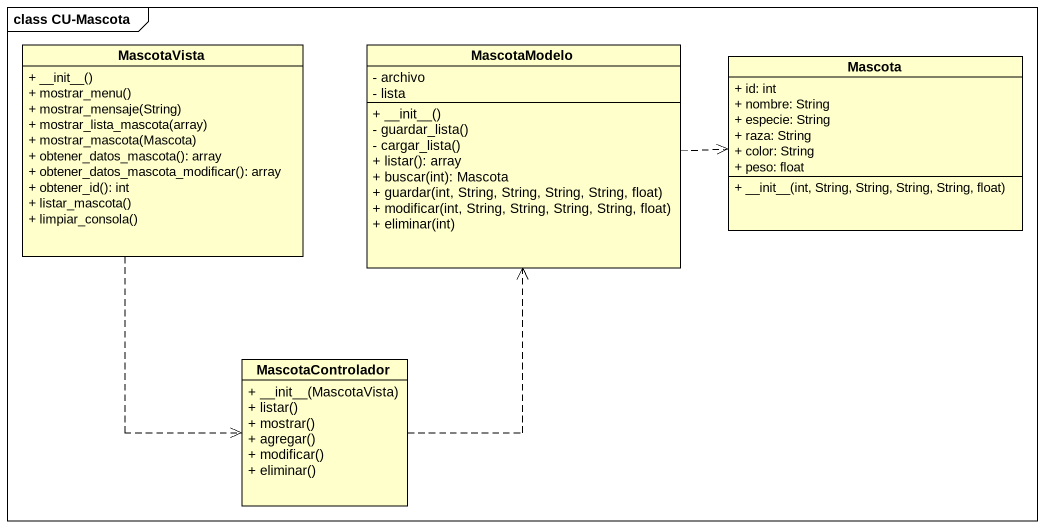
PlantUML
@startuml
mainframe class CU-Mascota
hide circle
hide empty members
skinparam classAttributeIconSize 0
class MascotaVista {
  + ~__init~__()
  + mostrar_menu()
  + mostrar_mensaje(String)
  + mostrar_lista_mascota(array)
  + mostrar_mascota(Mascota)
  + obtener_datos_mascota(): array
  + obtener_datos_mascota_modificar(): array
  + obtener_id(): int
  + listar_mascota()
  + limpiar_consola()
}
class MascotaModelo {
  - archivo
  - lista
  + ~__init~__()
  - guardar_lista()
  - cargar_lista()
  + listar(): array
  + buscar(int): Mascota
  + guardar(int, String, String, String, String, float)
  + modificar(int, String, String, String, String, float)
  + eliminar(int)
}
class Mascota {
  + id: int
  + nombre: String
  + especie: String
  + raza: String
  + color: String
  + peso: float
  + ~__init~__(int, String, String, String, String, float)
}
class MascotaControlador {
  + ~__init~__(MascotaVista)
  + listar()
  + mostrar()
  + agregar()
  + modificar()
  + eliminar()
}
MascotaVista ..> MascotaControlador
MascotaModelo .right.> Mascota
MascotaControlador .up.> MascotaModelo
@enduml
